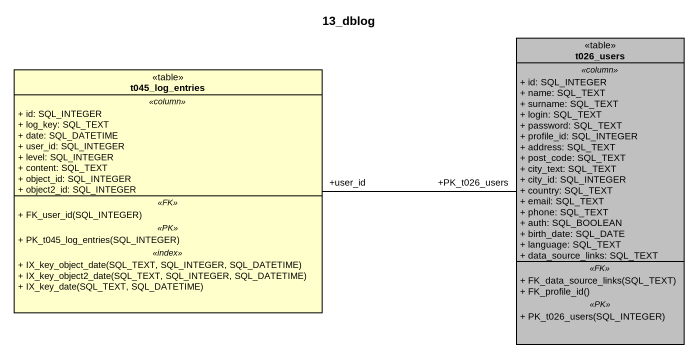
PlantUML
@startuml
title 13_dblog
hide circle
hide empty members
skinparam classAttributeIconSize 0
class t026_users <<table>> #C0C0C0 {
  .. <<column>> ..
  + id: SQL_INTEGER
  + name: SQL_TEXT
  + surname: SQL_TEXT
  + login: SQL_TEXT
  + password: SQL_TEXT
  + profile_id: SQL_INTEGER
  + address: SQL_TEXT
  + post_code: SQL_TEXT
  + city_text: SQL_TEXT
  + city_id: SQL_INTEGER
  + country: SQL_TEXT
  + email: SQL_TEXT
  + phone: SQL_TEXT
  + auth: SQL_BOOLEAN
  + birth_date: SQL_DATE
  + language: SQL_TEXT
  + data_source_links: SQL_TEXT
  .. <<FK>> ..
  + FK_data_source_links(SQL_TEXT)
  + FK_profile_id()
  .. <<PK>> ..
  + PK_t026_users(SQL_INTEGER)
}
class t045_log_entries <<table>> {
  .. <<column>> ..
  + id: SQL_INTEGER
  + log_key: SQL_TEXT
  + date: SQL_DATETIME
  + user_id: SQL_INTEGER
  + level: SQL_INTEGER
  + content: SQL_TEXT
  + object_id: SQL_INTEGER
  + object2_id: SQL_INTEGER
  .. <<FK>> ..
  + FK_user_id(SQL_INTEGER)
  .. <<PK>> ..
  + PK_t045_log_entries(SQL_INTEGER)
  .. <<index>> ..
  + IX_key_object_date(SQL_TEXT, SQL_INTEGER, SQL_DATETIME)
  + IX_key_object2_date(SQL_TEXT, SQL_INTEGER, SQL_DATETIME)
  + IX_key_date(SQL_TEXT, SQL_DATETIME)
}
t045_log_entries "+user_id" -right- "+PK_t026_users" t026_users
@enduml
